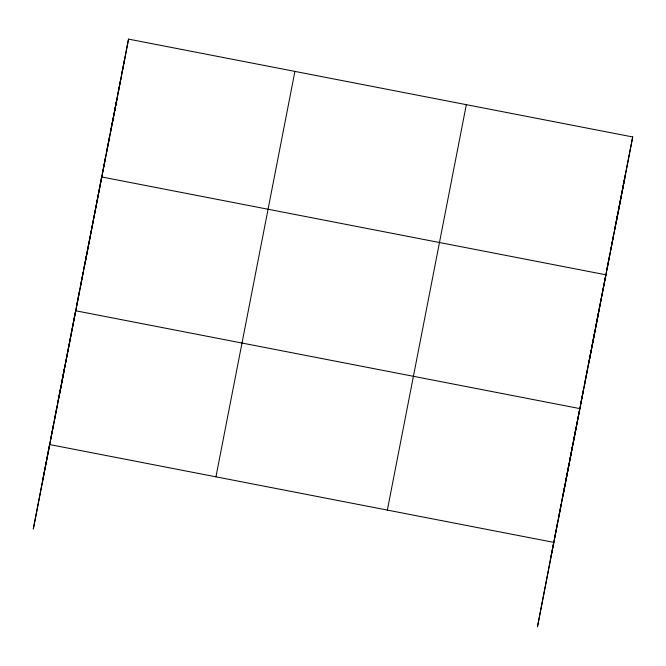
<?xml version="1.0" encoding="UTF-8"?>
<svg xmlns="http://www.w3.org/2000/svg" width="666" height="666" viewBox="0 0 666 666"><rect width="100%" height="100%" fill="white"/><g stroke="black" fill="none" stroke-linecap="round" stroke-linejoin="round"><path stroke-width="1" d="M50.599 439.427L53.297 425.432M54.321 420.313L57.018 406.318M58.05 401.207L60.739 387.212M61.772 382.093L64.46 368.098M59.357 395.254L75.633 310.756L579.786 408.591L563.519 493.09M76.665 305.636L79.354 291.641M80.386 286.53L83.075 272.527M84.107 267.416L86.805 253.421M85.423 261.463L101.69 176.965L605.852 274.8L589.577 359.299M102.839 171.27L105.528 157.276M106.668 151.573L109.366 137.579M110.506 131.885L113.203 117.89M114.344 112.196L117.033 98.202M118.182 92.499L120.871 78.505M122.011 72.81L124.709 58.816M112.271 123.626L128.546 39.119L632.7 136.955L616.425 221.453M554.753 537.262L557.45 523.268M558.483 518.148L561.172 504.154M562.204 499.034L564.893 485.039M565.925 479.92L568.622 465.925M569.646 460.805L572.344 446.811M573.368 441.691L576.065 427.697M580.819 403.471L583.508 389.477M584.54 384.357L587.237 370.363M588.261 365.243L590.958 351.248M591.982 346.129L594.68 332.134M595.712 327.014L598.401 313.02M606.992 269.097L609.681 255.103M610.83 249.409L613.519 235.414M614.66 229.712L617.357 215.717M618.498 210.023L621.195 196.029M622.335 190.334L625.024 176.34M42.399 481.809L128.546 39.119M116.75 100.358L33.3 529.045L49.575 444.547L553.729 542.374L537.454 626.881L625.524 174.217M215.942 476.831L294.913 71.404M387.354 510.089L466.325 104.67M551.032 556.368L632.7 136.955"/></g></svg>
